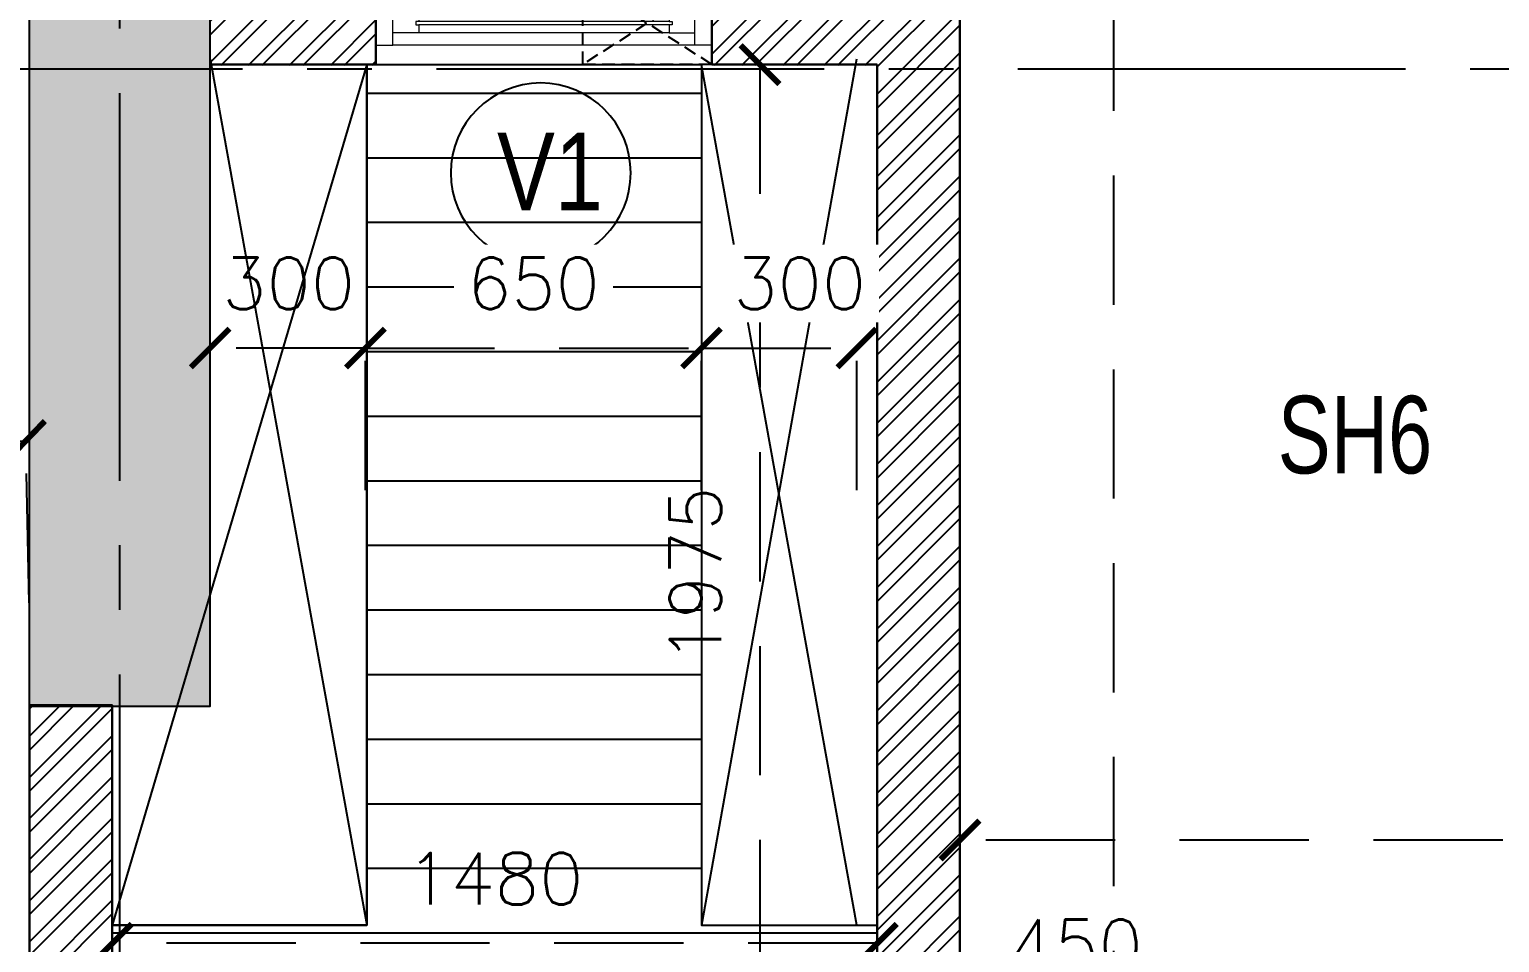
# Model space of a CAD drawing. Header units: millimetres. Extents: x 1180970 to 1231451, y -5737889 to -5695638.
# Drawn here: x 1184832 to 1187677, y -5719258 to -5717490 of the extents above; entities that cross this region are included whole.
import ezdxf
from ezdxf.enums import TextEntityAlignment as Align

# ---------------------------------------------------------------- set-up
doc = ezdxf.new("R2010")
doc.units = ezdxf.units.MM
doc.header["$LTSCALE"] = 1000
doc.header["$MEASUREMENT"] = 0
for name, pattern in [('$2$( Hidden )', [0.375, 0.25, -0.125]), ('3BHK-A$1$AUDIT_D_120904163729-0', [0]), ('3BHK-A$2$HIDDEN', [0.375, 0.25, -0.125]), ('AUDIT_D_120904163729-0', [0]), ('T8(T9 IS SIMILAR) - GROUND FLOOR - DIMENSION & TEXTING$0$HIDDEN', [0.375, 0.25, -0.125]), ('T8_REFUGE COLUMNS$0$CENTER2', [1.125, 0.75, -0.125, 0.125, -0.125])]:
    doc.linetypes.add(name, pattern=pattern)
doc.layers.get('0').update_dxf_attribs({"linetype": 'AUDIT_D_120904163729-0'})
for name, color, linetype in [('3BHK-A$1$A-HATCH -160', 251, '3BHK-A$1$AUDIT_D_120904163729-0'), ('3BHK-A$1$CUT-OUT', 49, 'Continuous'), ('3BHK-A$1$ELE 1', 1, 'Continuous'), ('T8(T9 IS SIMILAR) - GROUND FLOOR - DIMENSION & TEXTING$0$A-DIMENSIONS', 2, 'T8(T9 IS SIMILAR) - GROUND FLOOR - DIMENSION & TEXTING$0$HIDDEN'), ('T8(T9 IS SIMILAR) - GROUND FLOOR - DIMENSION & TEXTING$0$a-window-no', 125, 'Continuous'), ('T8_REFUGE COLUMNS$0$A-CENTERLINE', 193, 'T8_REFUGE COLUMNS$0$CENTER2'), ('T8_REFUGE COLUMNS$0$A-RCC COLS', 3, 'Continuous')]:
    doc.layers.add(name, color=color, linetype=linetype)
for name, color, linetype, lineweight in [('3BHK-A$1$Ventilator', 5, 'Continuous', 0), ('3BHK-A$2$A-WALL- 160', 6, 'Continuous', 30), ('T8 - GROUND FLOOR CORE$0$a-Text', 4, 'Continuous', 0), ('T8(T9 IS SIMILAR) - GROUND FLOOR$0$D&W', 8, 'Continuous', 25), ('wall', 22, 'Continuous', 30)]:
    doc.layers.add(name, color=color, linetype=linetype, lineweight=lineweight)
doc.layers.add('T8_REFUGE COLUMNS$0$COL-HATCH', color=7, linetype='Continuous', lineweight=25, true_color=0xa3a3a3)
doc.styles.add('$28$Romans 1', font='romans.shx', dxfattribs={"height": 100})
doc.styles.add('T8 - GROUND FLOOR CORE$0$ARIAL ARROW', font='swisscl.ttf')
doc.styles.add('T8(T9 IS SIMILAR) - GROUND FLOOR - DIMENSION & TEXTING$0$LODHA STANDERD', font='sanss___.ttf')
doc.styles.add('T8(T9 IS SIMILAR) - GROUND FLOOR - DIMENSION & TEXTING$0$Romans 1', font='romans.shx', dxfattribs={"height": 100})
doc.dimstyles.new('$1$ALPINE S', dxfattribs={"dimscale": 0, "dimtxt": 100, "dimasz": 75, "dimexe": 0, "dimexo": 0, "dimgap": 75, "dimtad": 1, "dimdec": 0, "dimzin": 0, "dimdsep": 46, "dimtxsty": '$28$Romans 1', "dimblk": '$28$_ArchTick', "dimcen": 0.09, "dimclrd": 256, "dimclre": 256, "dimclrt": 7, "dimadec": 0, "dimazin": 0, "dimtfac": 1, "dimtdec": 0, "dimtofl": 0, "dimtmove": 1, "dimatfit": 0, "dimldrblk": '$1$_Open90', "dimfxl": 1, "dimtolj": 1, "dimtzin": 0, "dimarcsym": 0})
doc.dimstyles.new('T8(T9 IS SIMILAR) - GROUND FLOOR - DIMENSION & TEXTING$0$ALPINE S', dxfattribs={"dimscale": 0, "dimtxt": 100, "dimasz": 75, "dimexe": 0, "dimexo": 0, "dimgap": 75, "dimtad": 1, "dimdec": 0, "dimzin": 0, "dimdsep": 46, "dimtxsty": 'T8(T9 IS SIMILAR) - GROUND FLOOR - DIMENSION & TEXTING$0$Romans 1', "dimblk": 'T8(T9 IS SIMILAR) - GROUND FLOOR - DIMENSION & TEXTING$0$_ArchTick', "dimcen": 0.09, "dimclrd": 256, "dimclre": 256, "dimclrt": 7, "dimadec": 0, "dimazin": 0, "dimtfac": 1, "dimtdec": 0, "dimtofl": 0, "dimtmove": 1, "dimatfit": 0, "dimldrblk": 'T8(T9 IS SIMILAR) - GROUND FLOOR - DIMENSION & TEXTING$0$_Open90', "dimfxl": 1, "dimtolj": 1, "dimtzin": 0, "dimarcsym": 0})
pattern_1 = [(45, (-0.65, 1285.594), (-39.77475644, 39.77475644), []), (45, (25.864, 1285.594), (-39.77475644, 39.77475644), [])]

# ---------------------------------------------------------------- blocks, each defined once
blk = doc.blocks.new('3BHK-A$1$V1')
at = {"layer": '3BHK-A$1$Ventilator'}
for p, q in [((1139503.9, -5700057.1), (1140153.9, -5700057.1)), ((1139503.9, -5700217.1), (1140153.9, -5700217.1))]:
    blk.add_line(p, q, dxfattribs=at)
at = {"layer": '3BHK-A$1$Ventilator', "color": 8}
for p, q in [((1139536.9, -5700094.6), (1140120.9, -5700094.6)), ((1139586.9, -5700118.3), (1140070.9, -5700118.3)), ((1139586.9, -5700155.8), (1140070.9, -5700155.8)), ((1139536.9, -5700174.6), (1140120.9, -5700174.6))]:
    blk.add_line(p, q, dxfattribs=at)
at = {"layer": '3BHK-A$1$Ventilator', "color": 5}
for p, q in [((1139586.9, -5700134.1), (1140070.9, -5700134.1)), ((1139586.9, -5700140.1), (1140070.9, -5700140.1))]:
    blk.add_line(p, q, dxfattribs=at)
at = {"layer": '3BHK-A$1$Ventilator', "color": 4}
for points in [[(1139503.9, -5700094.6), (1139536.9, -5700094.6), (1139536.9, -5700174.6), (1139503.9, -5700174.6)], [(1140153.9, -5700094.6), (1140120.9, -5700094.6), (1140120.9, -5700174.6), (1140153.9, -5700174.6)], [(1139586.9, -5700134.1), (1139586.9, -5700118.3), (1139536.9, -5700118.3), (1139536.9, -5700155.8), (1139586.9, -5700155.8), (1139586.9, -5700140.1), (1139580.9, -5700140.1), (1139580.9, -5700134.1)], [(1140070.9, -5700134.1), (1140070.9, -5700118.3), (1140120.9, -5700118.3), (1140120.9, -5700155.8), (1140070.9, -5700155.8), (1140070.9, -5700140.1), (1140076.9, -5700140.1), (1140076.9, -5700134.1)]]:
    blk.add_lwpolyline(points, close=True, dxfattribs=at)
blk = doc.blocks.new('3BHK-A')
at = {"layer": '3BHK-A$1$A-HATCH -160', "linetype": 'ByBlock'}
h = blk.add_hatch(dxfattribs=at)
h.set_pattern_fill('ANSI32', color=256, scale=150)
h.set_pattern_definition(pattern_1)
h.paths.add_polyline_path([(1185182.8, -5717399.7), (1185502.8, -5717399.7), (1185502.8, -5717559.7), (1185182.8, -5717559.7)])
h = blk.add_hatch(dxfattribs=at)
h.set_pattern_fill('ANSI32', color=256, scale=150)
h.set_pattern_definition(pattern_1)
h.paths.add_polyline_path([(1186107.7, -5719684.9), (1186107.7, -5719524.7), (1186472.7, -5719524.7), (1186472.7, -5717559.7), (1186152.8, -5717559.7), (1186152.8, -5717399.7), (1186632.7, -5717399.7), (1186632.7, -5719524.7), (1186632.7, -5719523.4), (1186632.7, -5719683.5)])
h = blk.add_hatch(dxfattribs=at)
h.set_pattern_fill('ANSI32', color=256, scale=150)
h.set_pattern_definition(pattern_1)
h.paths.add_polyline_path([(1184832.7, -5719684.9), (1184832.7, -5718799.6), (1184992.7, -5718799.6), (1184992.7, -5719524.7), (1185057.7, -5719524.8), (1185057.7, -5719685)])
at = {"layer": '3BHK-A$1$CUT-OUT'}
h = blk.add_hatch(dxfattribs=at)
h.set_pattern_fill('ANSI31', color=256, scale=1000, angle=135)
h.set_pattern_definition([(180, (23757.98, 261.17), (-2e-14, -125), [])])
h.paths.add_polyline_path([(1186472.3, -5719523.5), (1184992.7, -5719523.5), (1184992.7, -5719223.5), (1185485.5, -5719223.5), (1185485.5, -5717558.5), (1186132.6, -5717558.5), (1186132.6, -5719223.5), (1186472.6, -5719223.5)])
at = {"linetype": '3BHK-A$2$HIDDEN', "ltscale": 0.1}
for p, q in [((1186152.8, -5717558.5, 0), (1185902.8, -5717398.5, 0)), ((1186152.8, -5717398.5, 0), (1185902.8, -5717558.5, 0))]:
    blk.add_line(p, q, dxfattribs=at)
at = {"linetype": '3BHK-A$2$HIDDEN', "ltscale": 0.1, "elevation": 0}
blk.add_lwpolyline([(1186152.8, -5717558.5), (1185902.8, -5717558.5), (1185902.8, -5717398.5), (1186152.8, -5717398.5)], close=True, dxfattribs=at)
at = {"layer": '3BHK-A$1$CUT-OUT'}
for p, q in [((1185485.5, -5717558.5, 0), (1184992.7, -5719223.5, 0.6)), ((1185182.4, -5717548.4, 0), (1185485.5, -5719223.5, 0.6)), ((1186132.3, -5717558.5, 0), (1186432.7, -5719223.4, 0.6)), ((1186432.6, -5717548.4, 0), (1186132.6, -5719223.5, 0.6))]:
    blk.add_line(p, q, dxfattribs=at)
at = {"layer": '3BHK-A$1$CUT-OUT', "elevation": 0.4}
blk.add_lwpolyline([(1186472.3, -5719523.5), (1184992.7, -5719523.5), (1184992.7, -5719223.5), (1185485.5, -5719223.5), (1185485.5, -5717558.5), (1186132.6, -5717558.5), (1186132.6, -5719223.5), (1186472.6, -5719223.5)], close=True, dxfattribs=at)
at = {"layer": '3BHK-A$1$ELE 1', "linetype": 'ByBlock'}
for p, q in [((1185485.5, -5717558.5, 0.4), (1185485.5, -5719223.5, 0.6)), ((1186132.6, -5717558.5, 0), (1186132.6, -5719223.5, 0))]:
    blk.add_line(p, q, dxfattribs=at)
at = {"layer": '3BHK-A$1$ELE 1', "linetype": 'ByBlock', "elevation": 0.6}
for points in [[(1185485.5, -5719223.5), (1184992.7, -5719223.5)], [(1186132.6, -5719223.5), (1186432.7, -5719223.5)]]:
    blk.add_lwpolyline(points, dxfattribs=at)
at = {"layer": '3BHK-A$2$A-WALL- 160', "linetype": 'ByBlock'}
for p, q in [((1185502.8, -5717398.5, 0), (1185502.8, -5717558.5, 0)), ((1186152.8, -5717398.5, 0), (1186152.8, -5717558.5, 0)), ((1186632.7, -5719683.5, 0), (1186632.7, -5717398.5, 0)), ((1185502.8, -5717558.5, 0), (1185182.8, -5717558.5, 0)), ((1186472.7, -5717558.5, 0), (1186152.8, -5717558.5, 0)), ((1186472.7, -5719523.5, 0), (1186472.7, -5717558.5, 0))]:
    blk.add_line(p, q, dxfattribs=at)
at = {"layer": '3BHK-A$2$A-WALL- 160', "linetype": 'ByBlock', "elevation": 0}
blk.add_lwpolyline([(1184992.7, -5719523.5), (1184992.7, -5718798.3), (1184832.7, -5718798.3), (1184832.7, -5719683.7), (1184992.3, -5719683.7)], dxfattribs=at)
at = {"layer": '3BHK-A$2$A-WALL- 160', "linetype": 'ByBlock', "rotation": 180}
blk.add_blockref('3BHK-A$1$V1', (2325656.7, -11417615.5, 0), dxfattribs=at)
blk = doc.blocks.new('T8_REFUGE COLUMNS')
at = {"layer": 'T8_REFUGE COLUMNS$0$COL-HATCH', "linetype": 'ByBlock'}
h = blk.add_hatch(color=256, dxfattribs=at)
h.dxf.hatch_style = 1
h.paths.add_polyline_path([(1184832.1, -5718799.9), (1185182.1, -5718799.9), (1185182.1, -5709299.9), (1184832.1, -5709299.9)])
at = {"layer": 'T8_REFUGE COLUMNS$0$A-CENTERLINE'}
for p, q in [((1185007.1, -5719488.7), (1185007.1, -5698299.6)), ((1223494.9, -5717567.4), (1182495.9, -5717567.4))]:
    blk.add_line(p, q, dxfattribs=at)
at = {"layer": 'T8_REFUGE COLUMNS$0$A-RCC COLS', "linetype": 'ByBlock'}
blk.add_lwpolyline([(1184832.1, -5718799.9), (1185182.1, -5718799.9), (1185182.1, -5709299.9), (1184832.1, -5709299.9)], close=True, dxfattribs=at)
blk = doc.blocks.new('T8 - GROUND FLOOR CORE')
at = {"layer": 'T8 - GROUND FLOOR CORE$0$a-Text', "linetype": 'ByBlock', "insert": (1187546.4, -5718351.7, 0.6), "char_height": 150, "width": 3499.366, "attachment_point": 9, "style": 'T8 - GROUND FLOOR CORE$0$ARIAL ARROW'}
blk.add_mtext('SH6', dxfattribs=at)
blk = doc.blocks.new('T8(T9 IS SIMILAR) - GROUND FLOOR')
at = {"layer": 'T8(T9 IS SIMILAR) - GROUND FLOOR$0$D&W', "linetype": 'ByBlock'}
for name in ['T8_REFUGE COLUMNS', 'T8 - GROUND FLOOR CORE', '3BHK-A']:
    blk.add_blockref(name, (0, 0), dxfattribs=at)
blk = doc.blocks.new('T8(T9 IS SIMILAR) - GROUND FLOOR - DIMENSION & TEXTING$0$_ArchTick')
at = {"color": 0, "linetype": 'ByBlock', "const_width": 0.15}
blk.add_lwpolyline([(-0.5, -0.5), (0.5, 0.5)], dxfattribs=at)
blk = doc.blocks.new('*D567')
at = {"layer": 'T8(T9 IS SIMILAR) - GROUND FLOOR - DIMENSION & TEXTING$0$A-DIMENSIONS', "linetype": 'T8(T9 IS SIMILAR) - GROUND FLOOR - DIMENSION & TEXTING$0$HIDDEN', "lineweight": -2, "transparency": 16777216}
for p, q in [((1184992.7, -5719533.7), (1184992.7, -5719258.9)), ((1186472.7, -5719533.7), (1186472.7, -5719258.9))]:
    blk.add_line(p, q, dxfattribs=at)
at = {"layer": 'T8(T9 IS SIMILAR) - GROUND FLOOR - DIMENSION & TEXTING$0$A-DIMENSIONS', "lineweight": -2, "transparency": 16777216}
blk.add_line((1186472.7, -5719258.9), (1184992.7, -5719258.9), dxfattribs=at)
at = {"layer": 'T8(T9 IS SIMILAR) - GROUND FLOOR - DIMENSION & TEXTING$0$A-DIMENSIONS', "linetype": 'ByBlock', "lineweight": -2, "transparency": 16777216, "xscale": 75, "yscale": 75, "zscale": 75, "rotation": 180}
blk.add_blockref('T8(T9 IS SIMILAR) - GROUND FLOOR - DIMENSION & TEXTING$0$_ArchTick', (1184992.7, -5719258.9), dxfattribs=at)
at = {"layer": 'T8(T9 IS SIMILAR) - GROUND FLOOR - DIMENSION & TEXTING$0$A-DIMENSIONS', "linetype": 'ByBlock', "lineweight": -2, "transparency": 16777216, "xscale": 75, "yscale": 75, "zscale": 75}
blk.add_blockref('T8(T9 IS SIMILAR) - GROUND FLOOR - DIMENSION & TEXTING$0$_ArchTick', (1186472.7, -5719258.9), dxfattribs=at)
at = {"layer": 'T8(T9 IS SIMILAR) - GROUND FLOOR - DIMENSION & TEXTING$0$A-DIMENSIONS', "color": 7, "linetype": 'ByBlock', "transparency": 16777216, "insert": (1185732.7, -5719133.9), "char_height": 100, "attachment_point": 5, "style": 'T8(T9 IS SIMILAR) - GROUND FLOOR - DIMENSION & TEXTING$0$Romans 1'}
blk.add_mtext('\\A1;1480', dxfattribs=at)
blk = doc.blocks.new('T8(T9 IS SIMILAR) - GROUND FLOOR - DIMENSION & TEXTING$0$_Open90')
at = {"color": 0, "linetype": 'ByBlock', "lineweight": -2}
for p, q in [((-0.5, 0.5), (0, 0)), ((0, 0), (-1, 0)), ((0, 0), (-0.5, -0.5))]:
    blk.add_line(p, q, dxfattribs=at)
blk = doc.blocks.new('*D568')
at = {"layer": 'T8(T9 IS SIMILAR) - GROUND FLOOR - DIMENSION & TEXTING$0$A-DIMENSIONS', "linetype": 'T8(T9 IS SIMILAR) - GROUND FLOOR - DIMENSION & TEXTING$0$HIDDEN', "lineweight": -2, "transparency": 16777216}
for p, q in [((1186337.7, -5717558.7), (1186245.8, -5717558.7)), ((1186352.7, -5719533.7), (1186245.8, -5719533.7))]:
    blk.add_line(p, q, dxfattribs=at)
at = {"layer": 'T8(T9 IS SIMILAR) - GROUND FLOOR - DIMENSION & TEXTING$0$A-DIMENSIONS', "lineweight": -2, "transparency": 16777216}
blk.add_line((1186245.8, -5717558.7), (1186245.8, -5719533.7), dxfattribs=at)
at = {"layer": 'T8(T9 IS SIMILAR) - GROUND FLOOR - DIMENSION & TEXTING$0$A-DIMENSIONS', "linetype": 'ByBlock', "lineweight": -2, "transparency": 16777216, "xscale": 75, "yscale": 75, "zscale": 75}
for p, rotation in [((1186245.8, -5717558.7), 90), ((1186245.8, -5719533.7), 270)]:
    blk.add_blockref('T8(T9 IS SIMILAR) - GROUND FLOOR - DIMENSION & TEXTING$0$_ArchTick', p, dxfattribs=dict(at, rotation=rotation))
at = {"layer": 'T8(T9 IS SIMILAR) - GROUND FLOOR - DIMENSION & TEXTING$0$A-DIMENSIONS', "color": 7, "linetype": 'ByBlock', "transparency": 16777216, "insert": (1186120.8, -5718546.2), "char_height": 100, "attachment_point": 5, "rotation": 90, "style": 'T8(T9 IS SIMILAR) - GROUND FLOOR - DIMENSION & TEXTING$0$Romans 1'}
blk.add_mtext('\\A1;1975', dxfattribs=at)
blk = doc.blocks.new('*D569')
at = {"layer": 'T8(T9 IS SIMILAR) - GROUND FLOOR - DIMENSION & TEXTING$0$A-DIMENSIONS', "linetype": 'T8(T9 IS SIMILAR) - GROUND FLOOR - DIMENSION & TEXTING$0$HIDDEN', "lineweight": -2, "transparency": 16777216}
for p, q in [((1186632.7, -5719227.5), (1186632.7, -5719059.1)), ((1189932.7, -5719227.5), (1189932.7, -5719059.1))]:
    blk.add_line(p, q, dxfattribs=at)
at = {"layer": 'T8(T9 IS SIMILAR) - GROUND FLOOR - DIMENSION & TEXTING$0$A-DIMENSIONS', "lineweight": -2, "transparency": 16777216}
blk.add_line((1189932.7, -5719059.1), (1186632.7, -5719059.1), dxfattribs=at)
at = {"layer": 'T8(T9 IS SIMILAR) - GROUND FLOOR - DIMENSION & TEXTING$0$A-DIMENSIONS', "linetype": 'ByBlock', "lineweight": -2, "transparency": 16777216, "xscale": 75, "yscale": 75, "zscale": 75, "rotation": 180}
blk.add_blockref('T8(T9 IS SIMILAR) - GROUND FLOOR - DIMENSION & TEXTING$0$_ArchTick', (1186632.7, -5719059.1), dxfattribs=at)
at = {"layer": 'T8(T9 IS SIMILAR) - GROUND FLOOR - DIMENSION & TEXTING$0$A-DIMENSIONS', "linetype": 'ByBlock', "lineweight": -2, "transparency": 16777216, "xscale": 75, "yscale": 75, "zscale": 75}
blk.add_blockref('T8(T9 IS SIMILAR) - GROUND FLOOR - DIMENSION & TEXTING$0$_ArchTick', (1189932.7, -5719059.1), dxfattribs=at)
at = {"layer": 'T8(T9 IS SIMILAR) - GROUND FLOOR - DIMENSION & TEXTING$0$A-DIMENSIONS', "color": 7, "linetype": 'ByBlock', "transparency": 16777216, "insert": (1188282.7, -5718934.1), "char_height": 100, "attachment_point": 5, "style": 'T8(T9 IS SIMILAR) - GROUND FLOOR - DIMENSION & TEXTING$0$Romans 1'}
blk.add_mtext('\\A1;3300', dxfattribs=at)
blk = doc.blocks.new('*D526')
at = {"layer": 'T8(T9 IS SIMILAR) - GROUND FLOOR - DIMENSION & TEXTING$0$A-DIMENSIONS', "linetype": 'T8(T9 IS SIMILAR) - GROUND FLOOR - DIMENSION & TEXTING$0$HIDDEN', "lineweight": -2, "transparency": 16777216}
for p, q in [((1186632.7, -5719523.5), (1186632.7, -5719388)), ((1187082.7, -5719523.5), (1187082.7, -5719388))]:
    blk.add_line(p, q, dxfattribs=at)
at = {"layer": 'T8(T9 IS SIMILAR) - GROUND FLOOR - DIMENSION & TEXTING$0$A-DIMENSIONS', "lineweight": -2, "transparency": 16777216}
blk.add_line((1187082.7, -5719388), (1186632.7, -5719388), dxfattribs=at)
at = {"layer": 'T8(T9 IS SIMILAR) - GROUND FLOOR - DIMENSION & TEXTING$0$A-DIMENSIONS', "linetype": 'ByBlock', "lineweight": -2, "transparency": 16777216, "xscale": 75, "yscale": 75, "zscale": 75, "rotation": 180}
blk.add_blockref('T8(T9 IS SIMILAR) - GROUND FLOOR - DIMENSION & TEXTING$0$_ArchTick', (1186632.7, -5719388), dxfattribs=at)
at = {"layer": 'T8(T9 IS SIMILAR) - GROUND FLOOR - DIMENSION & TEXTING$0$A-DIMENSIONS', "linetype": 'ByBlock', "lineweight": -2, "transparency": 16777216, "xscale": 75, "yscale": 75, "zscale": 75}
blk.add_blockref('T8(T9 IS SIMILAR) - GROUND FLOOR - DIMENSION & TEXTING$0$_ArchTick', (1187082.7, -5719388), dxfattribs=at)
at = {"layer": 'T8(T9 IS SIMILAR) - GROUND FLOOR - DIMENSION & TEXTING$0$A-DIMENSIONS', "color": 7, "linetype": 'ByBlock', "transparency": 16777216, "insert": (1186857.7, -5719263), "char_height": 100, "attachment_point": 5, "style": 'T8(T9 IS SIMILAR) - GROUND FLOOR - DIMENSION & TEXTING$0$Romans 1'}
blk.add_mtext('\\A1;450', dxfattribs=at)
blk = doc.blocks.new('*D535')
at = {"layer": 'T8(T9 IS SIMILAR) - GROUND FLOOR - DIMENSION & TEXTING$0$A-DIMENSIONS', "linetype": 'T8(T9 IS SIMILAR) - GROUND FLOOR - DIMENSION & TEXTING$0$HIDDEN', "lineweight": -2, "transparency": 16777216}
for p, q in [((1187097.1, -5714848.5), (1186930.2, -5714848.5)), ((1187097.1, -5719523.3), (1186930.2, -5719523.3))]:
    blk.add_line(p, q, dxfattribs=at)
at = {"layer": 'T8(T9 IS SIMILAR) - GROUND FLOOR - DIMENSION & TEXTING$0$A-DIMENSIONS', "lineweight": -2, "transparency": 16777216}
blk.add_line((1186930.2, -5719523.3), (1186930.2, -5714848.5), dxfattribs=at)
at = {"layer": 'T8(T9 IS SIMILAR) - GROUND FLOOR - DIMENSION & TEXTING$0$A-DIMENSIONS', "linetype": 'ByBlock', "lineweight": -2, "transparency": 16777216, "xscale": 75, "yscale": 75, "zscale": 75}
for p, rotation in [((1186930.2, -5714848.5), 90), ((1186930.2, -5719523.3), 270)]:
    blk.add_blockref('T8(T9 IS SIMILAR) - GROUND FLOOR - DIMENSION & TEXTING$0$_ArchTick', p, dxfattribs=dict(at, rotation=rotation))
at = {"layer": 'T8(T9 IS SIMILAR) - GROUND FLOOR - DIMENSION & TEXTING$0$A-DIMENSIONS', "color": 7, "linetype": 'ByBlock', "transparency": 16777216, "insert": (1186805.2, -5717185.9), "char_height": 100, "attachment_point": 5, "rotation": 90, "style": 'T8(T9 IS SIMILAR) - GROUND FLOOR - DIMENSION & TEXTING$0$Romans 1'}
blk.add_mtext('\\A1;4675', dxfattribs=at)
blk = doc.blocks.new('T8(T9 IS SIMILAR) - GROUND FLOOR - DIMENSION & TEXTING$0$WINDOW TAG')
at = {"layer": 'T8(T9 IS SIMILAR) - GROUND FLOOR - DIMENSION & TEXTING$0$a-window-no'}
blk.add_circle((0, 0), 174.1, dxfattribs=at)
at = {"layer": 'T8(T9 IS SIMILAR) - GROUND FLOOR - DIMENSION & TEXTING$0$a-window-no', "style": 'T8(T9 IS SIMILAR) - GROUND FLOOR - DIMENSION & TEXTING$0$LODHA STANDERD'}
blk.add_attdef('WINDOW', text='', height=150, dxfattribs=at).set_placement((11.3, 2.8), align=Align.MIDDLE_CENTER)
blk = doc.blocks.new('*D391')
at = {"layer": 'T8(T9 IS SIMILAR) - GROUND FLOOR - DIMENSION & TEXTING$0$A-DIMENSIONS', "linetype": 'T8(T9 IS SIMILAR) - GROUND FLOOR - DIMENSION & TEXTING$0$HIDDEN', "lineweight": -2, "transparency": 16777216}
for p, q in [((1185182.1, -5718381.8), (1185182.1, -5718107)), ((1185482.5, -5718381.8), (1185482.5, -5718107))]:
    blk.add_line(p, q, dxfattribs=at)
at = {"layer": 'T8(T9 IS SIMILAR) - GROUND FLOOR - DIMENSION & TEXTING$0$A-DIMENSIONS', "lineweight": -2, "transparency": 16777216}
blk.add_line((1185482.5, -5718107), (1185182.1, -5718107), dxfattribs=at)
at = {"layer": 'T8(T9 IS SIMILAR) - GROUND FLOOR - DIMENSION & TEXTING$0$A-DIMENSIONS', "linetype": 'ByBlock', "lineweight": -2, "transparency": 16777216, "xscale": 75, "yscale": 75, "zscale": 75, "rotation": 180}
blk.add_blockref('T8(T9 IS SIMILAR) - GROUND FLOOR - DIMENSION & TEXTING$0$_ArchTick', (1185182.1, -5718107), dxfattribs=at)
at = {"layer": 'T8(T9 IS SIMILAR) - GROUND FLOOR - DIMENSION & TEXTING$0$A-DIMENSIONS', "linetype": 'ByBlock', "lineweight": -2, "transparency": 16777216, "xscale": 75, "yscale": 75, "zscale": 75}
blk.add_blockref('T8(T9 IS SIMILAR) - GROUND FLOOR - DIMENSION & TEXTING$0$_ArchTick', (1185482.5, -5718107), dxfattribs=at)
at = {"layer": 'T8(T9 IS SIMILAR) - GROUND FLOOR - DIMENSION & TEXTING$0$A-DIMENSIONS', "color": 7, "linetype": 'ByBlock', "transparency": 16777216, "insert": (1185333.8, -5717982), "char_height": 100, "attachment_point": 5, "style": 'T8(T9 IS SIMILAR) - GROUND FLOOR - DIMENSION & TEXTING$0$Romans 1'}
blk.add_mtext('\\A1;300', dxfattribs=at)
blk = doc.blocks.new('*D392')
at = {"layer": 'T8(T9 IS SIMILAR) - GROUND FLOOR - DIMENSION & TEXTING$0$A-DIMENSIONS', "linetype": 'T8(T9 IS SIMILAR) - GROUND FLOOR - DIMENSION & TEXTING$0$HIDDEN', "lineweight": -2, "transparency": 16777216}
for p, q in [((1185482.5, -5718381.8), (1185482.5, -5718107)), ((1186132.6, -5718381.8), (1186132.6, -5718107))]:
    blk.add_line(p, q, dxfattribs=at)
at = {"layer": 'T8(T9 IS SIMILAR) - GROUND FLOOR - DIMENSION & TEXTING$0$A-DIMENSIONS', "lineweight": -2, "transparency": 16777216}
blk.add_line((1185482.5, -5718107), (1186132.6, -5718107), dxfattribs=at)
at = {"layer": 'T8(T9 IS SIMILAR) - GROUND FLOOR - DIMENSION & TEXTING$0$A-DIMENSIONS', "linetype": 'ByBlock', "lineweight": -2, "transparency": 16777216, "xscale": 75, "yscale": 75, "zscale": 75, "rotation": 180}
blk.add_blockref('T8(T9 IS SIMILAR) - GROUND FLOOR - DIMENSION & TEXTING$0$_ArchTick', (1185482.5, -5718107), dxfattribs=at)
at = {"layer": 'T8(T9 IS SIMILAR) - GROUND FLOOR - DIMENSION & TEXTING$0$A-DIMENSIONS', "linetype": 'ByBlock', "lineweight": -2, "transparency": 16777216, "xscale": 75, "yscale": 75, "zscale": 75}
blk.add_blockref('T8(T9 IS SIMILAR) - GROUND FLOOR - DIMENSION & TEXTING$0$_ArchTick', (1186132.6, -5718107), dxfattribs=at)
at = {"layer": 'T8(T9 IS SIMILAR) - GROUND FLOOR - DIMENSION & TEXTING$0$A-DIMENSIONS', "color": 7, "linetype": 'ByBlock', "transparency": 16777216, "insert": (1185807.6, -5717982), "char_height": 100, "attachment_point": 5, "style": 'T8(T9 IS SIMILAR) - GROUND FLOOR - DIMENSION & TEXTING$0$Romans 1', "bg_fill": 3, "box_fill_scale": 1.25, "bg_fill_color": 256, "bg_fill_true_color": 13158600, "bg_fill_transparency": 0}
blk.add_mtext('\\A1;650', dxfattribs=at)
blk = doc.blocks.new('*D393')
at = {"layer": 'T8(T9 IS SIMILAR) - GROUND FLOOR - DIMENSION & TEXTING$0$A-DIMENSIONS', "linetype": 'T8(T9 IS SIMILAR) - GROUND FLOOR - DIMENSION & TEXTING$0$HIDDEN', "lineweight": -2, "transparency": 16777216}
for p, q in [((1186132.6, -5718381.8), (1186132.6, -5718107)), ((1186433.1, -5718381.8), (1186433.1, -5718107))]:
    blk.add_line(p, q, dxfattribs=at)
at = {"layer": 'T8(T9 IS SIMILAR) - GROUND FLOOR - DIMENSION & TEXTING$0$A-DIMENSIONS', "lineweight": -2, "transparency": 16777216}
blk.add_line((1186132.6, -5718107), (1186433.1, -5718107), dxfattribs=at)
at = {"layer": 'T8(T9 IS SIMILAR) - GROUND FLOOR - DIMENSION & TEXTING$0$A-DIMENSIONS', "color": 7, "linetype": 'ByBlock', "transparency": 16777216, "insert": (1186322.7, -5717982), "char_height": 100, "attachment_point": 5, "style": 'T8(T9 IS SIMILAR) - GROUND FLOOR - DIMENSION & TEXTING$0$Romans 1', "bg_fill": 3, "box_fill_scale": 1.25, "bg_fill_color": 256, "bg_fill_true_color": 13158600, "bg_fill_transparency": 0}
blk.add_mtext('\\A1;300', dxfattribs=at)
at = {"layer": 'T8(T9 IS SIMILAR) - GROUND FLOOR - DIMENSION & TEXTING$0$A-DIMENSIONS', "linetype": 'ByBlock', "lineweight": -2, "transparency": 16777216, "xscale": 75, "yscale": 75, "zscale": 75, "rotation": 180}
blk.add_blockref('T8(T9 IS SIMILAR) - GROUND FLOOR - DIMENSION & TEXTING$0$_ArchTick', (1186132.6, -5718107), dxfattribs=at)
at = {"layer": 'T8(T9 IS SIMILAR) - GROUND FLOOR - DIMENSION & TEXTING$0$A-DIMENSIONS', "linetype": 'ByBlock', "lineweight": -2, "transparency": 16777216, "xscale": 75, "yscale": 75, "zscale": 75}
blk.add_blockref('T8(T9 IS SIMILAR) - GROUND FLOOR - DIMENSION & TEXTING$0$_ArchTick', (1186433.1, -5718107), dxfattribs=at)
blk = doc.blocks.new('$28$_ArchTick')
at = {"color": 0, "linetype": 'ByBlock', "const_width": 0.15}
blk.add_lwpolyline([(-0.5, -0.5), (0.5, 0.5)], dxfattribs=at)
blk = doc.blocks.new('*D45')
at = {"layer": 'wall', "linetype": 'ByBlock', "lineweight": -2, "transparency": 16777216}
blk.add_line((1182813.5, -5718328.3), (1184825.6, -5718286.5), dxfattribs=at)
at = {"layer": 'wall', "linetype": '$2$( Hidden )', "lineweight": -2, "transparency": 16777216}
for p, q in [((1184832.1, -5718599.8), (1184825.6, -5718286.5)), ((1182820, -5718641.5), (1182813.5, -5718328.3))]:
    blk.add_line(p, q, dxfattribs=at)
at = {"layer": 'wall', "linetype": 'ByBlock', "lineweight": -2, "transparency": 16777216, "xscale": 75, "yscale": 75, "zscale": 75}
for p, rotation in [((1184825.6, -5718286.5), 1.187659114739153), ((1182813.5, -5718328.3), 181.1876591147392)]:
    blk.add_blockref('$28$_ArchTick', p, dxfattribs=dict(at, rotation=rotation))
at = {"layer": 'wall', "color": 7, "linetype": 'ByBlock', "transparency": 16777216, "insert": (1183816.7, -5718304.2), "char_height": 100, "attachment_point": 5, "rotation": 1.1877, "style": '$28$Romans 1'}
blk.add_mtext('\\A1;2012 (T9)\\P1952 (T8)', dxfattribs=at)
blk = doc.blocks.new('$1$_Open90')
at = {"color": 0, "linetype": 'ByBlock', "lineweight": -2}
for p, q in [((-0.5, 0.5), (0, 0)), ((0, 0), (-1, 0)), ((0, 0), (-0.5, -0.5))]:
    blk.add_line(p, q, dxfattribs=at)
blk = doc.blocks.new('T8(T9 IS SIMILAR) - GROUND FLOOR - DIMENSION & TEXTING')
at = {"layer": 'T8(T9 IS SIMILAR) - GROUND FLOOR - DIMENSION & TEXTING$0$a-window-no'}
ref = blk.add_blockref('T8(T9 IS SIMILAR) - GROUND FLOOR - DIMENSION & TEXTING$0$WINDOW TAG', (1185821.7, -5717768.3, 1.6), dxfattribs=dict(at, xscale=-1))
ref.add_attrib('WINDOW', 'V1', dxfattribs={"height": 150, "style": 'T8(T9 IS SIMILAR) - GROUND FLOOR - DIMENSION & TEXTING$0$LODHA STANDERD', "width": 0.8}).set_placement((1185839.7, -5717765.5, 1.6), align=Align.MIDDLE_CENTER)
at = {"layer": 'T8(T9 IS SIMILAR) - GROUND FLOOR - DIMENSION & TEXTING$0$A-DIMENSIONS', "linetype": 'ByBlock'}
for base, p1, p2, angle, picture, middle in [((1186930.2, -5714848.5, 0.5), (1187097.1, -5719523.3, 1), (1187097.1, -5714848.5, 1), 270, '*D535', (1186805.2, -5717185.9, 0.5)), ((1186245.8, -5719533.7, 0.5), (1186337.7, -5717558.7, 0.5), (1186352.7, -5719533.7, 0.5), 270, '*D568', (1186120.8, -5718546.2, 0.5)), ((1186632.7, -5719059.1, 0.5), (1189932.7, -5719227.5, 0.6), (1186632.7, -5719227.5, 0.5), 180, '*D569', (1188282.7, -5718934.1, 0.5)), ((1184992.7, -5719258.9, 0.5), (1186472.7, -5719533.7, 0.5), (1184992.7, -5719533.7, 0.5), 180, '*D567', (1185732.7, -5719133.9, 0.5)), ((1186632.7, -5719388, 0.5), (1187082.7, -5719523.5, 0.5), (1186632.7, -5719523.5, 0.5), 180, '*D526', (1186857.7, -5719263, 0.5))]:
    dim = blk.add_linear_dim(base=base, p1=p1, p2=p2, angle=angle, dimstyle='T8(T9 IS SIMILAR) - GROUND FLOOR - DIMENSION & TEXTING$0$ALPINE S', override={"dimscale": 1, "dimfxl": 5, "dimarcsym": 1}, dxfattribs=at)
    dim.commit()
    dim.dimension.update_dxf_attribs({"geometry": picture, "text_midpoint": middle})
dim = blk.add_linear_dim(base=(1185182.1, -5718107, 0.5), p1=(1185482.5, -5718381.8, 0.4), p2=(1185182.1, -5718381.8), angle=180, dimstyle='T8(T9 IS SIMILAR) - GROUND FLOOR - DIMENSION & TEXTING$0$ALPINE S', override={"dimscale": 1, "dimfxl": 5, "dimarcsym": 1}, dxfattribs=at)
dim.commit()
dim.dimension.update_dxf_attribs({"geometry": '*D391', "text_midpoint": (1185333.8, -5718107, 0.5), "dimtype": 128})
dim = blk.add_linear_dim(base=(1186132.6, -5718107), p1=(1185482.5, -5718381.8, 0.4), p2=(1186132.6, -5718381.8, 0), dimstyle='T8(T9 IS SIMILAR) - GROUND FLOOR - DIMENSION & TEXTING$0$ALPINE S', override={"dimscale": 1, "dimfxl": 5, "dimtfill": 1, "dimarcsym": 1}, dxfattribs=at)
dim.commit()
dim.dimension.update_dxf_attribs({"geometry": '*D392', "text_midpoint": (1185807.6, -5717982)})
dim = blk.add_linear_dim(base=(1186433.0691, -5718106.9936), p1=(1186132.6097, -5718381.7896, -0.0243), p2=(1186433.0691, -5718381.7896), dimstyle='T8(T9 IS SIMILAR) - GROUND FLOOR - DIMENSION & TEXTING$0$ALPINE S', override={"dimscale": 1, "dimfxl": 5, "dimtfill": 1, "dimarcsym": 1}, dxfattribs=at)
dim.commit()
dim.dimension.update_dxf_attribs({"geometry": '*D393', "text_midpoint": (1186322.6746, -5718106.9936), "dimtype": 128})

msp = doc.modelspace()

# ---------------------------------------------------------------- block references
at = {"linetype": 'ByBlock'}
msp.add_blockref('T8(T9 IS SIMILAR) - GROUND FLOOR', (0, 0), dxfattribs=at)

# ---------------------------------------------------------------- next in the draw order: block references
msp.add_blockref('T8(T9 IS SIMILAR) - GROUND FLOOR - DIMENSION & TEXTING', (0, 0), dxfattribs=at)

# ---------------------------------------------------------------- next in the draw order: dimensions: what is measured, and where the dimension line sits
at = {"layer": 'wall', "linetype": 'ByBlock'}
dim = msp.add_linear_dim(base=(1184825.5744, -5718286.547), p1=(1182820.0141, -5718641.5333), p2=(1184832.0691, -5718599.8203), angle=1.1877, text='<> (T9)\\P1952 (T8)', dimstyle='$1$ALPINE S', override={"dimscale": 1}, dxfattribs=at)
dim.commit()
dim.dimension.update_dxf_attribs({"geometry": '*D45', "text_midpoint": (1183821.7955, -5718548.22), "dimtype": 161})

doc.saveas('drawing.dxf')
